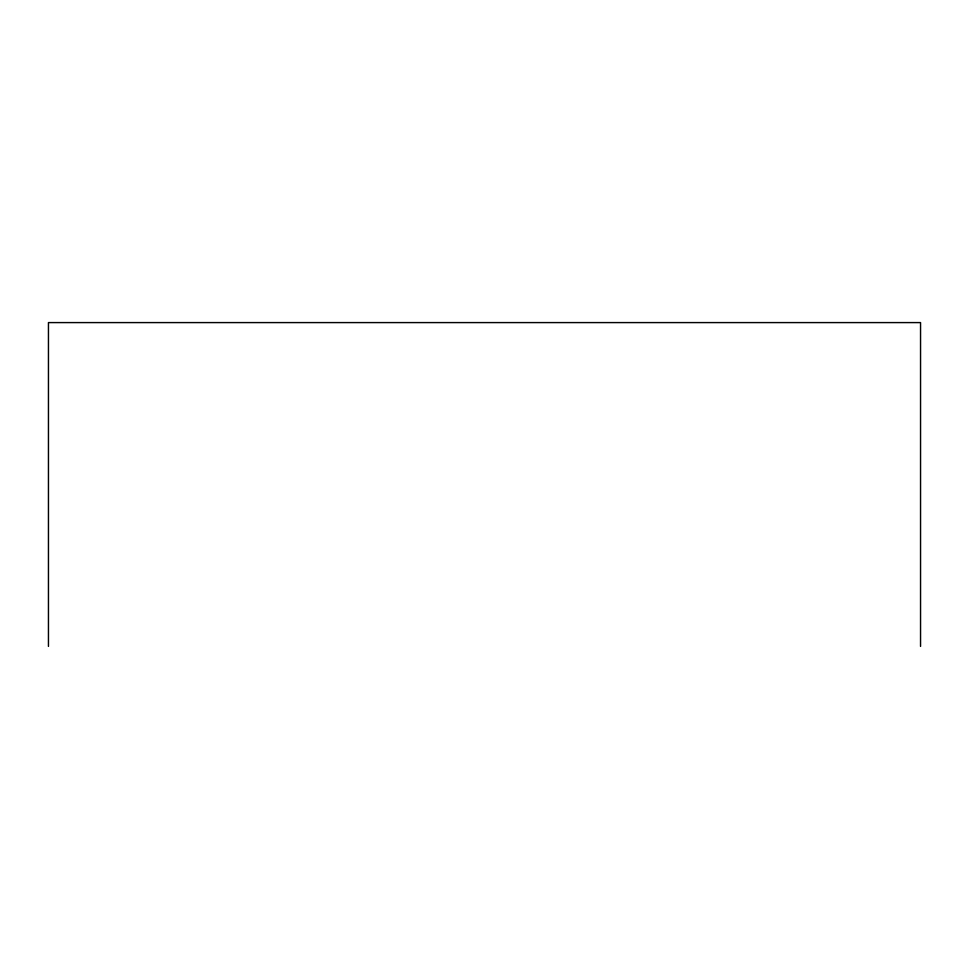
<?xml version="1.0" encoding="UTF-8"?>
<svg xmlns="http://www.w3.org/2000/svg" width="969" height="969" viewBox="0 0 969 969"><rect width="100%" height="100%" fill="white"/><g stroke="black" fill="none" stroke-linecap="round" stroke-linejoin="round"><path stroke-width="1.45" d="M920.55 646.408L920.55 322.592L48.45 322.592L48.45 646.408"/></g></svg>
